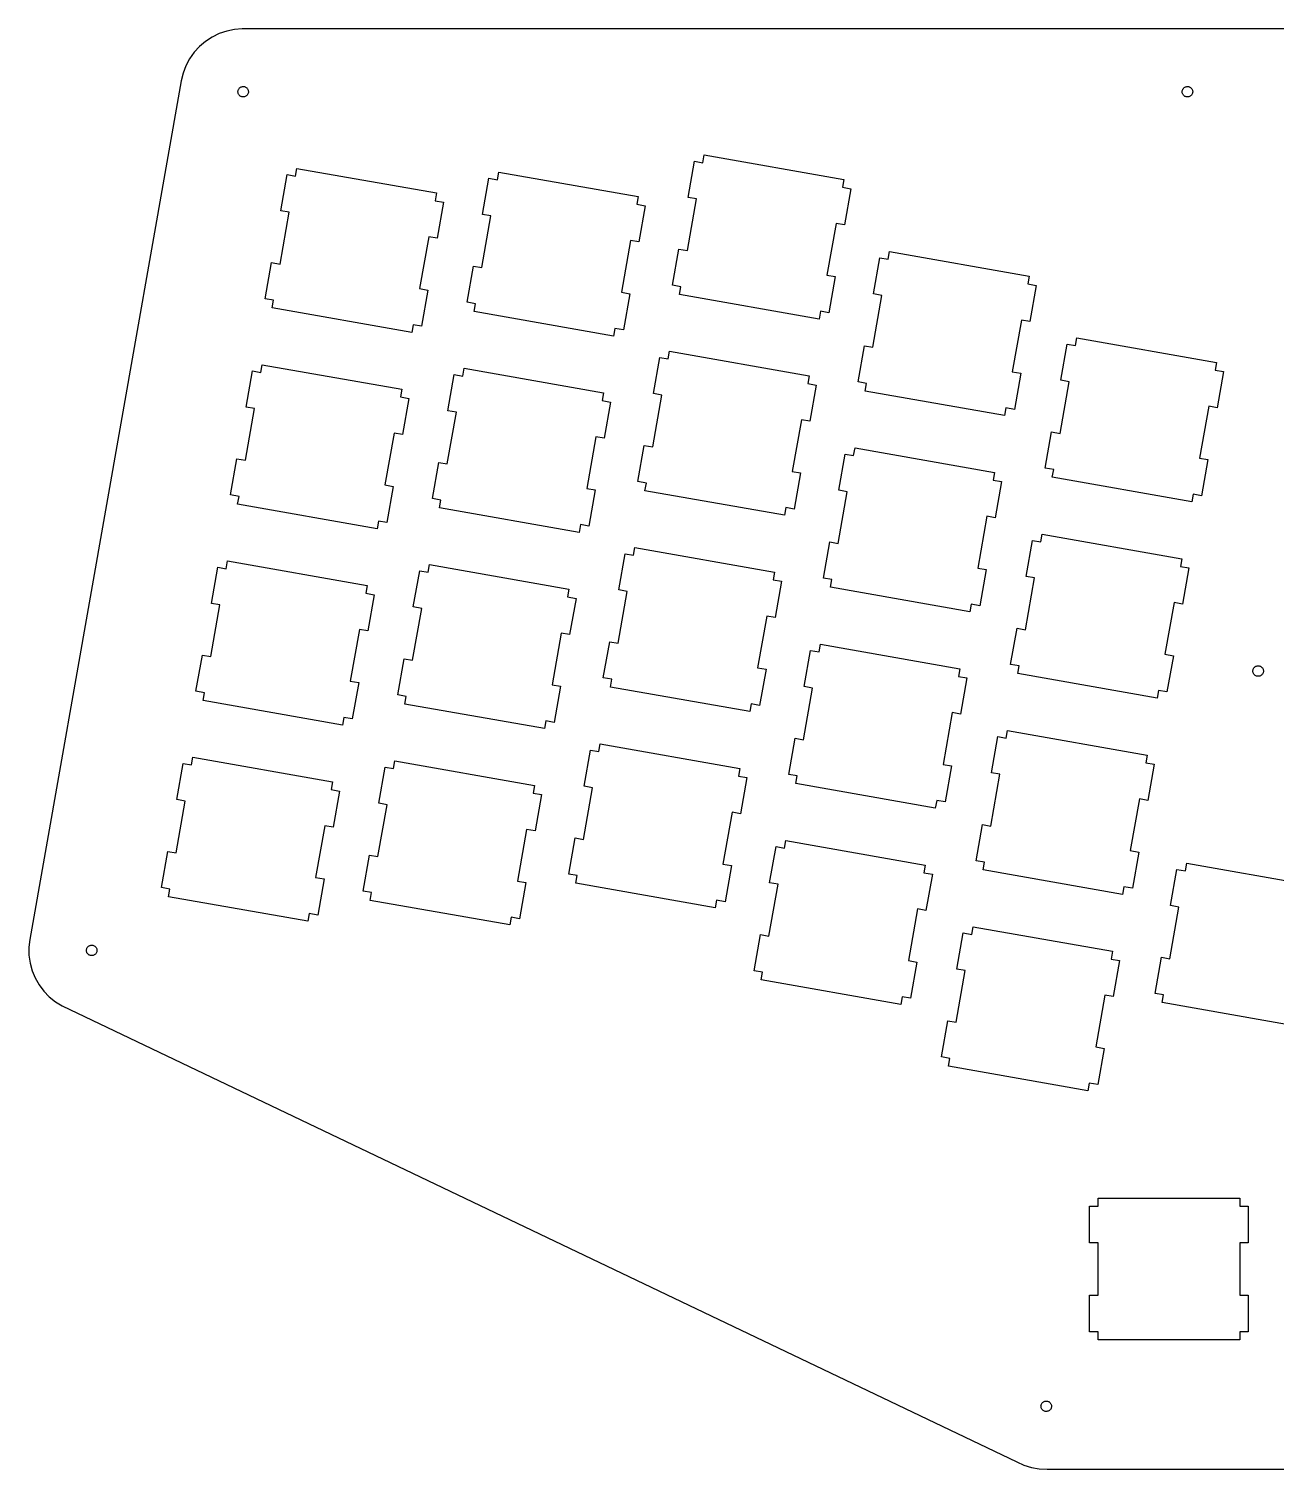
# Model space of a CAD drawing. Header units: metres. Extents: x -128 to 468, y -29 to 278.
# Drawn here: x 212.4 to 331.2, y -29.1 to 108.2 of the extents above; entities that cross this region are included whole.
import ezdxf

# ---------------------------------------------------------------- set-up
doc = ezdxf.new("R2010")
doc.units = ezdxf.units.M

msp = doc.modelspace()

# ---------------------------------------------------------------- linework, layer by layer
for p, q in [((229.827, 107.438), (229.197, 107.026)), ((230.505, 107.769), (229.827, 107.438)), ((231.218, 108.012), (230.505, 107.769)), ((231.956, 108.163), (231.218, 108.012)), ((232.707, 108.221), (231.956, 108.163)), ((447.293, 108.221), (232.707, 108.221)), ((228.115, 105.981), (227.681, 105.365)), ((228.623, 106.537), (228.115, 105.981)), ((229.197, 107.026), (228.623, 106.537)), ((227.327, 104.7), (227.059, 103.996)), ((227.681, 105.365), (227.327, 104.7)), ((226.882, 103.263), (212.45, 21.4121)), ((227.059, 103.996), (226.882, 103.263)), ((232.292, 102.246), (232.299, 102.308)), ((232.293, 102.183), (232.292, 102.246)), ((232.301, 102.121), (232.293, 102.183)), ((232.299, 102.308), (232.313, 102.369)), ((232.318, 102.06), (232.301, 102.121)), ((232.313, 102.369), (232.336, 102.428)), ((232.342, 102.002), (232.318, 102.06)), ((232.336, 102.428), (232.365, 102.483)), ((232.373, 101.948), (232.342, 102.002)), ((232.365, 102.483), (232.401, 102.535)), ((232.41, 101.897), (232.373, 101.948)), ((232.401, 102.535), (232.444, 102.581)), ((232.454, 101.852), (232.41, 101.897)), ((232.444, 102.581), (232.492, 102.622)), ((232.503, 101.813), (232.454, 101.852)), ((232.492, 102.622), (232.544, 102.656)), ((232.556, 101.78), (232.503, 101.813)), ((232.544, 102.656), (232.601, 102.684)), ((232.613, 101.754), (232.556, 101.78)), ((232.601, 102.684), (232.66, 102.704)), ((232.673, 101.735), (232.613, 101.754)), ((232.66, 102.704), (232.721, 102.717)), ((232.735, 101.725), (232.673, 101.735)), ((232.721, 102.717), (232.784, 102.721)), ((232.798, 101.721), (232.735, 101.725)), ((232.784, 102.721), (232.847, 102.718)), ((232.861, 101.726), (232.798, 101.721)), ((232.847, 102.718), (232.909, 102.707)), ((232.922, 101.739), (232.861, 101.726)), ((232.909, 102.707), (232.969, 102.689)), ((232.982, 101.759), (232.922, 101.739)), ((232.969, 102.689), (233.026, 102.663)), ((233.038, 101.787), (232.982, 101.759)), ((233.026, 102.663), (233.079, 102.63)), ((233.091, 101.821), (233.038, 101.787)), ((233.079, 102.63), (233.128, 102.591)), ((233.138, 101.862), (233.091, 101.821)), ((233.128, 102.591), (233.172, 102.546)), ((233.181, 101.908), (233.138, 101.862)), ((233.172, 102.546), (233.209, 102.495)), ((233.217, 101.959), (233.181, 101.908)), ((233.209, 102.495), (233.24, 102.441)), ((233.246, 102.015), (233.217, 101.959)), ((233.24, 102.441), (233.264, 102.383)), ((233.269, 102.074), (233.246, 102.015)), ((233.264, 102.383), (233.281, 102.322)), ((233.283, 102.135), (233.269, 102.074)), ((233.281, 102.322), (233.29, 102.26)), ((233.29, 102.197), (233.283, 102.135)), ((233.29, 102.26), (233.29, 102.197)), ((322.265, 102.246), (322.272, 102.308)), ((322.266, 102.183), (322.265, 102.246)), ((322.275, 102.121), (322.266, 102.183)), ((322.272, 102.308), (322.287, 102.369)), ((322.291, 102.06), (322.275, 102.121)), ((322.287, 102.369), (322.309, 102.428)), ((322.315, 102.002), (322.291, 102.06)), ((322.309, 102.428), (322.339, 102.483)), ((322.346, 101.948), (322.315, 102.002)), ((322.339, 102.483), (322.375, 102.535)), ((322.384, 101.897), (322.346, 101.948)), ((322.375, 102.535), (322.417, 102.581)), ((322.427, 101.852), (322.384, 101.897)), ((322.417, 102.581), (322.465, 102.622)), ((322.476, 101.813), (322.427, 101.852)), ((322.465, 102.622), (322.517, 102.656)), ((322.53, 101.78), (322.476, 101.813)), ((322.517, 102.656), (322.574, 102.684)), ((322.587, 101.754), (322.53, 101.78)), ((322.574, 102.684), (322.633, 102.704)), ((322.647, 101.735), (322.587, 101.754)), ((322.633, 102.704), (322.695, 102.717)), ((322.709, 101.725), (322.647, 101.735)), ((322.695, 102.717), (322.757, 102.721)), ((322.771, 101.721), (322.709, 101.725)), ((322.757, 102.721), (322.82, 102.718)), ((322.834, 101.726), (322.771, 101.721)), ((322.82, 102.718), (322.882, 102.707)), ((322.895, 101.739), (322.834, 101.726)), ((322.882, 102.707), (322.942, 102.689)), ((322.955, 101.759), (322.895, 101.739)), ((322.942, 102.689), (322.999, 102.663)), ((323.011, 101.787), (322.955, 101.759)), ((322.999, 102.663), (323.053, 102.63)), ((323.064, 101.821), (323.011, 101.787)), ((323.053, 102.63), (323.102, 102.591)), ((323.112, 101.862), (323.064, 101.821)), ((323.102, 102.591), (323.145, 102.546)), ((323.154, 101.908), (323.112, 101.862)), ((323.145, 102.546), (323.183, 102.495)), ((323.19, 101.959), (323.154, 101.908)), ((323.183, 102.495), (323.214, 102.441)), ((323.22, 102.015), (323.19, 101.959)), ((323.214, 102.441), (323.238, 102.383)), ((323.242, 102.074), (323.22, 102.015)), ((323.238, 102.383), (323.254, 102.322)), ((323.257, 102.135), (323.242, 102.074)), ((323.254, 102.322), (323.263, 102.26)), ((323.264, 102.197), (323.257, 102.135)), ((323.263, 102.26), (323.264, 102.197)), ((276.589, 95.4608), (276.719, 96.1949)), ((276.719, 96.1949), (290.014, 93.8507)), ((237.778, 94.181), (237.907, 94.9151)), ((237.907, 94.9151), (251.202, 92.5708)), ((275.181, 92.155), (275.789, 95.6019)), ((275.789, 95.6019), (276.589, 95.4608)), ((236.369, 90.8752), (236.977, 94.3221)), ((236.977, 94.3221), (237.778, 94.181)), ((255.602, 90.5303), (256.209, 93.9772)), ((256.209, 93.9772), (257.01, 93.8361)), ((257.01, 93.8361), (257.139, 94.5702)), ((257.139, 94.5702), (270.434, 92.2259)), ((290.014, 93.8507), (289.884, 93.1165)), ((251.202, 92.5708), (251.072, 91.8367)), ((270.434, 92.2259), (270.305, 91.4918)), ((275.112, 87.0811), (275.982, 92.0139)), ((275.982, 92.0139), (275.181, 92.155)), ((289.884, 93.1165), (290.685, 92.9754)), ((290.685, 92.9754), (290.077, 89.5285)), ((236.3, 85.8012), (237.17, 90.734)), ((237.17, 90.734), (236.369, 90.8752)), ((251.072, 91.8367), (251.873, 91.6956)), ((251.873, 91.6956), (251.265, 88.2486)), ((270.305, 91.4918), (271.105, 91.3507)), ((271.105, 91.3507), (270.497, 87.9037)), ((255.532, 85.4563), (256.402, 90.3891)), ((256.402, 90.3891), (255.602, 90.5303)), ((289.277, 89.6696), (288.407, 84.7368)), ((290.077, 89.5285), (289.277, 89.6696)), ((250.465, 88.3898), (249.595, 83.457)), ((251.265, 88.2486), (250.465, 88.3898)), ((269.697, 88.0449), (268.827, 83.1121)), ((270.497, 87.9037), (269.697, 88.0449)), ((273.704, 83.7753), (274.311, 87.2222)), ((274.311, 87.2222), (275.112, 87.0811)), ((294.259, 86.2526), (294.388, 86.9868)), ((294.388, 86.9868), (307.683, 84.6425)), ((234.892, 82.4955), (235.5, 85.9424)), ((235.5, 85.9424), (236.3, 85.8012)), ((254.124, 82.1506), (254.732, 85.5975)), ((254.732, 85.5975), (255.532, 85.4563)), ((292.851, 82.9468), (293.458, 86.3938)), ((293.458, 86.3938), (294.259, 86.2526)), ((274.504, 83.6341), (273.704, 83.7753)), ((288.407, 84.7368), (289.207, 84.5957)), ((289.207, 84.5957), (288.599, 81.1487)), ((307.683, 84.6425), (307.554, 83.9084)), ((307.554, 83.9084), (308.354, 83.7672)), ((308.354, 83.7672), (307.746, 80.3203)), ((235.692, 82.3543), (234.892, 82.4955)), ((249.595, 83.457), (250.395, 83.3159)), ((250.395, 83.3159), (249.788, 79.8689)), ((268.827, 83.1121), (269.628, 82.971)), ((269.628, 82.971), (269.02, 79.524)), ((274.375, 82.9), (274.504, 83.6341)), ((287.67, 80.5558), (274.375, 82.9)), ((292.781, 77.8729), (293.651, 82.8057)), ((293.651, 82.8057), (292.851, 82.9468)), ((235.563, 81.6202), (235.692, 82.3543)), ((248.858, 79.2759), (235.563, 81.6202)), ((254.924, 82.0094), (254.124, 82.1506)), ((254.795, 81.2753), (254.924, 82.0094)), ((268.09, 78.931), (254.795, 81.2753)), ((287.799, 81.2899), (287.67, 80.5558)), ((288.599, 81.1487), (287.799, 81.2899)), ((248.987, 80.0101), (248.858, 79.2759)), ((249.788, 79.8689), (248.987, 80.0101)), ((268.219, 79.6652), (268.09, 78.931)), ((269.02, 79.524), (268.219, 79.6652)), ((306.946, 80.4614), (306.076, 75.5287)), ((307.746, 80.3203), (306.946, 80.4614)), ((312.102, 78.0293), (312.231, 78.7634)), ((312.231, 78.7634), (325.526, 76.4191)), ((271.882, 73.4436), (272.49, 76.8906)), ((272.49, 76.8906), (273.29, 76.7494)), ((273.29, 76.7494), (273.42, 77.4836)), ((273.42, 77.4836), (286.714, 75.1393)), ((291.373, 74.5671), (291.981, 78.0141)), ((291.981, 78.0141), (292.781, 77.8729)), ((310.694, 74.7235), (311.302, 78.1704)), ((311.302, 78.1704), (312.102, 78.0293)), ((233.07, 72.1638), (233.678, 75.6107)), ((233.678, 75.6107), (234.478, 75.4696)), ((234.478, 75.4696), (234.608, 76.2037)), ((234.608, 76.2037), (247.903, 73.8595)), ((253.711, 75.1247), (253.84, 75.8588)), ((253.84, 75.8588), (267.135, 73.5146)), ((306.076, 75.5287), (306.877, 75.3875)), ((325.526, 76.4191), (325.397, 75.685)), ((325.397, 75.685), (326.197, 75.5439)), ((326.197, 75.5439), (325.59, 72.097)), ((252.302, 71.8189), (252.91, 75.2659)), ((252.91, 75.2659), (253.711, 75.1247)), ((286.714, 75.1393), (286.585, 74.4052)), ((286.585, 74.4052), (287.385, 74.2641)), ((287.385, 74.2641), (286.778, 70.8171)), ((292.174, 74.426), (291.373, 74.5671)), ((292.044, 73.6918), (292.174, 74.426)), ((306.877, 75.3875), (306.269, 71.9406)), ((310.624, 69.6496), (311.494, 74.5823)), ((311.494, 74.5823), (310.694, 74.7235)), ((247.903, 73.8595), (247.773, 73.1254)), ((247.773, 73.1254), (248.574, 72.9842)), ((248.574, 72.9842), (247.966, 69.5373)), ((267.135, 73.5146), (267.005, 72.7805)), ((267.005, 72.7805), (267.806, 72.6393)), ((271.813, 68.3697), (272.682, 73.3025)), ((272.682, 73.3025), (271.882, 73.4436)), ((305.339, 71.3476), (292.044, 73.6918)), ((233.001, 67.0899), (233.87, 72.0227)), ((233.87, 72.0227), (233.07, 72.1638)), ((252.233, 66.745), (253.103, 71.6778)), ((253.103, 71.6778), (252.302, 71.8189)), ((267.806, 72.6393), (267.198, 69.1924)), ((305.468, 72.0817), (305.339, 71.3476)), ((306.269, 71.9406), (305.468, 72.0817)), ((324.789, 72.2381), (323.919, 67.3053)), ((325.59, 72.097), (324.789, 72.2381)), ((285.977, 70.9583), (285.107, 66.0255)), ((286.778, 70.8171), (285.977, 70.9583)), ((247.165, 69.6784), (246.296, 64.7456)), ((247.966, 69.5373), (247.165, 69.6784)), ((266.398, 69.3335), (265.528, 64.4008)), ((267.198, 69.1924), (266.398, 69.3335)), ((309.216, 66.3438), (309.824, 69.7907)), ((309.824, 69.7907), (310.624, 69.6496)), ((270.404, 65.0639), (271.012, 68.5109)), ((271.012, 68.5109), (271.813, 68.3697)), ((289.551, 64.2355), (290.159, 67.6824)), ((290.159, 67.6824), (290.96, 67.5413)), ((290.96, 67.5413), (291.089, 68.2754)), ((291.089, 68.2754), (304.384, 65.9312)), ((323.919, 67.3053), (324.72, 67.1642)), ((231.592, 63.7841), (232.2, 67.231)), ((232.2, 67.231), (233.001, 67.0899)), ((250.825, 63.4392), (251.433, 66.8861)), ((251.433, 66.8861), (252.233, 66.745)), ((285.107, 66.0255), (285.908, 65.8843)), ((304.384, 65.9312), (304.255, 65.197)), ((310.017, 66.2026), (309.216, 66.3438)), ((309.887, 65.4685), (310.017, 66.2026)), ((324.72, 67.1642), (324.112, 63.7172)), ((246.296, 64.7456), (247.096, 64.6045)), ((247.096, 64.6045), (246.488, 61.1576)), ((271.205, 64.9228), (270.404, 65.0639)), ((271.075, 64.1887), (271.205, 64.9228)), ((285.908, 65.8843), (285.3, 62.4374)), ((304.255, 65.197), (305.055, 65.0559)), ((305.055, 65.0559), (304.447, 61.609)), ((323.182, 63.1243), (309.887, 65.4685)), ((232.393, 63.643), (231.592, 63.7841)), ((232.263, 62.9088), (232.393, 63.643)), ((251.625, 63.2981), (250.825, 63.4392)), ((251.496, 62.5639), (251.625, 63.2981)), ((265.528, 64.4008), (266.328, 64.2596)), ((266.328, 64.2596), (265.721, 60.8127)), ((284.37, 61.8444), (271.075, 64.1887)), ((289.482, 59.1616), (290.352, 64.0943)), ((290.352, 64.0943), (289.551, 64.2355)), ((323.312, 63.8584), (323.182, 63.1243)), ((324.112, 63.7172), (323.312, 63.8584)), ((245.558, 60.5646), (232.263, 62.9088)), ((264.791, 60.2197), (251.496, 62.5639)), ((284.5, 62.5785), (284.37, 61.8444)), ((285.3, 62.4374), (284.5, 62.5785)), ((245.688, 61.2987), (245.558, 60.5646)), ((246.488, 61.1576), (245.688, 61.2987)), ((264.92, 60.9538), (264.791, 60.2197)), ((265.721, 60.8127), (264.92, 60.9538)), ((303.647, 61.7501), (302.777, 56.8173)), ((304.447, 61.609), (303.647, 61.7501)), ((288.074, 55.8558), (288.682, 59.3027)), ((288.682, 59.3027), (289.482, 59.1616)), ((307.394, 56.0121), (308.002, 59.4591)), ((308.002, 59.4591), (308.803, 59.3179)), ((308.803, 59.3179), (308.932, 60.052)), ((308.932, 60.052), (322.227, 57.7078)), ((268.583, 54.7323), (269.19, 58.1792)), ((269.19, 58.1792), (269.991, 58.0381)), ((269.991, 58.0381), (270.12, 58.7722)), ((270.12, 58.7722), (283.415, 56.428)), ((322.227, 57.7078), (322.098, 56.9737)), ((229.771, 53.4525), (230.378, 56.8994)), ((230.378, 56.8994), (231.179, 56.7583)), ((231.179, 56.7583), (231.308, 57.4924)), ((231.308, 57.4924), (244.603, 55.1481)), ((249.003, 53.1076), (249.611, 56.5545)), ((249.611, 56.5545), (250.411, 56.4134)), ((250.411, 56.4134), (250.541, 57.1475)), ((250.541, 57.1475), (263.836, 54.8033)), ((283.415, 56.428), (283.286, 55.6938)), ((302.777, 56.8173), (303.577, 56.6762)), ((303.577, 56.6762), (302.97, 53.2292)), ((322.098, 56.9737), (322.898, 56.8325)), ((322.898, 56.8325), (322.29, 53.3856)), ((244.603, 55.1481), (244.474, 54.414)), ((283.286, 55.6938), (284.086, 55.5527)), ((284.086, 55.5527), (283.478, 52.1058)), ((288.874, 55.7146), (288.074, 55.8558)), ((288.745, 54.9805), (288.874, 55.7146)), ((302.04, 52.6362), (288.745, 54.9805)), ((307.325, 50.9382), (308.195, 55.871)), ((308.195, 55.871), (307.394, 56.0121)), ((244.474, 54.414), (245.274, 54.2729)), ((245.274, 54.2729), (244.667, 50.8259)), ((263.836, 54.8033), (263.706, 54.0691)), ((263.706, 54.0691), (264.507, 53.928)), ((264.507, 53.928), (263.899, 50.481)), ((268.513, 49.6584), (269.383, 54.5912)), ((269.383, 54.5912), (268.583, 54.7323)), ((229.701, 48.3785), (230.571, 53.3113)), ((230.571, 53.3113), (229.771, 53.4525)), ((248.934, 48.0337), (249.803, 52.9664)), ((249.803, 52.9664), (249.003, 53.1076)), ((282.678, 52.2469), (281.808, 47.3141)), ((283.478, 52.1058), (282.678, 52.2469)), ((302.169, 53.3704), (302.04, 52.6362)), ((302.97, 53.2292), (302.169, 53.3704)), ((321.49, 53.5267), (320.62, 48.594)), ((322.29, 53.3856), (321.49, 53.5267)), ((243.866, 50.9671), (242.996, 46.0343)), ((244.667, 50.8259), (243.866, 50.9671)), ((305.917, 47.6324), (306.525, 51.0793)), ((306.525, 51.0793), (307.325, 50.9382)), ((263.098, 50.6222), (262.229, 45.6894)), ((263.899, 50.481), (263.098, 50.6222)), ((267.105, 46.3526), (267.713, 49.7995)), ((267.713, 49.7995), (268.513, 49.6584)), ((287.66, 48.8299), (287.79, 49.5641)), ((287.79, 49.5641), (301.085, 47.2198)), ((228.293, 45.0728), (228.901, 48.5197)), ((228.901, 48.5197), (229.701, 48.3785)), ((247.525, 44.7279), (248.133, 48.1748)), ((248.133, 48.1748), (248.934, 48.0337)), ((286.252, 45.5241), (286.86, 48.9711)), ((286.86, 48.9711), (287.66, 48.8299)), ((320.62, 48.594), (321.42, 48.4528)), ((321.42, 48.4528), (320.813, 45.0059)), ((281.808, 47.3141), (282.609, 47.173)), ((282.609, 47.173), (282.001, 43.7261)), ((301.085, 47.2198), (300.955, 46.4857)), ((306.717, 47.4913), (305.917, 47.6324)), ((306.588, 46.7572), (306.717, 47.4913)), ((319.883, 44.4129), (306.588, 46.7572)), ((329, 47), (329.004, 47.0627)), ((329.004, 46.9373), (329, 47)), ((329.004, 47.0627), (329.016, 47.1243)), ((329.016, 46.8756), (329.004, 46.9373)), ((329.016, 47.1243), (329.035, 47.1841)), ((329.035, 46.8159), (329.016, 46.8756)), ((329.035, 47.1841), (329.062, 47.2409)), ((329.062, 46.7591), (329.035, 46.8159)), ((329.062, 47.2409), (329.096, 47.2939)), ((329.096, 46.7061), (329.062, 46.7591)), ((329.096, 47.2939), (329.136, 47.3423)), ((329.136, 46.6577), (329.096, 46.7061)), ((329.136, 47.3423), (329.181, 47.3853)), ((329.181, 47.3853), (329.232, 47.4221)), ((329.232, 47.4221), (329.287, 47.4524)), ((329.287, 47.4524), (329.346, 47.4755)), ((329.346, 47.4755), (329.406, 47.4911)), ((329.406, 47.4911), (329.469, 47.499)), ((329.469, 47.499), (329.531, 47.499)), ((329.531, 47.499), (329.594, 47.4911)), ((329.594, 47.4911), (329.655, 47.4755)), ((329.655, 47.4755), (329.713, 47.4524)), ((329.713, 47.4524), (329.768, 47.4221)), ((329.768, 47.4221), (329.819, 47.3853)), ((329.819, 47.3853), (329.864, 47.3423)), ((329.864, 47.3423), (329.905, 47.2939)), ((329.905, 46.7061), (329.864, 46.6577)), ((329.905, 47.2939), (329.938, 47.2409)), ((329.938, 46.7591), (329.905, 46.7061)), ((329.938, 47.2409), (329.965, 47.1841)), ((329.965, 46.8159), (329.938, 46.7591)), ((329.965, 47.1841), (329.984, 47.1243)), ((329.984, 46.8756), (329.965, 46.8159)), ((329.984, 47.1243), (329.996, 47.0627)), ((329.996, 46.9373), (329.984, 46.8756)), ((329.996, 47.0627), (330, 47)), ((330, 47), (329.996, 46.9373)), ((242.996, 46.0343), (243.797, 45.8932)), ((243.797, 45.8932), (243.189, 42.4462)), ((262.229, 45.6894), (263.029, 45.5483)), ((263.029, 45.5483), (262.421, 42.1013)), ((267.905, 46.2114), (267.105, 46.3526)), ((267.776, 45.4773), (267.905, 46.2114)), ((281.071, 43.1331), (267.776, 45.4773)), ((286.183, 40.4502), (287.052, 45.383)), ((287.052, 45.383), (286.252, 45.5241)), ((300.955, 46.4857), (301.756, 46.3445)), ((301.756, 46.3445), (301.148, 42.8976)), ((329.181, 46.6147), (329.136, 46.6577)), ((329.232, 46.5778), (329.181, 46.6147)), ((329.287, 46.5476), (329.232, 46.5778)), ((329.346, 46.5245), (329.287, 46.5476)), ((329.406, 46.5089), (329.346, 46.5245)), ((329.469, 46.501), (329.406, 46.5089)), ((329.531, 46.501), (329.469, 46.501)), ((329.594, 46.5089), (329.531, 46.501)), ((329.655, 46.5245), (329.594, 46.5089)), ((329.713, 46.5476), (329.655, 46.5245)), ((329.768, 46.5778), (329.713, 46.5476)), ((329.819, 46.6147), (329.768, 46.5778)), ((329.864, 46.6577), (329.819, 46.6147)), ((229.094, 44.9316), (228.293, 45.0728)), ((228.964, 44.1975), (229.094, 44.9316)), ((242.259, 41.8532), (228.964, 44.1975)), ((248.326, 44.5867), (247.525, 44.7279)), ((248.196, 43.8526), (248.326, 44.5867)), ((320.012, 45.147), (319.883, 44.4129)), ((320.813, 45.0059), (320.012, 45.147)), ((242.388, 42.5874), (242.259, 41.8532)), ((243.189, 42.4462), (242.388, 42.5874)), ((261.491, 41.5083), (248.196, 43.8526)), ((281.2, 43.8672), (281.071, 43.1331)), ((282.001, 43.7261), (281.2, 43.8672)), ((300.347, 43.0388), (299.478, 38.106)), ((301.148, 42.8976), (300.347, 43.0388)), ((261.621, 42.2425), (261.491, 41.5083)), ((262.421, 42.1013), (261.621, 42.2425)), ((305.503, 40.6066), (305.633, 41.3407)), ((305.633, 41.3407), (318.928, 38.9965)), ((266.691, 39.3268), (266.821, 40.0609)), ((266.821, 40.0609), (280.116, 37.7166)), ((284.774, 37.1444), (285.382, 40.5914)), ((285.382, 40.5914), (286.183, 40.4502)), ((304.095, 37.3008), (304.703, 40.7477)), ((304.703, 40.7477), (305.503, 40.6066)), ((227.88, 38.0469), (228.009, 38.781)), ((228.009, 38.781), (241.304, 36.4368)), ((265.283, 36.021), (265.891, 39.4679)), ((265.891, 39.4679), (266.691, 39.3268)), ((318.928, 38.9965), (318.798, 38.2623)), ((226.471, 34.7411), (227.079, 38.188)), ((227.079, 38.188), (227.88, 38.0469)), ((245.704, 34.3962), (246.311, 37.8432)), ((246.311, 37.8432), (247.112, 37.702)), ((247.112, 37.702), (247.241, 38.4362)), ((247.241, 38.4362), (260.536, 36.0919)), ((280.116, 37.7166), (279.986, 36.9825)), ((285.575, 37.0033), (284.774, 37.1444)), ((299.478, 38.106), (300.278, 37.9648)), ((300.278, 37.9648), (299.67, 34.5179)), ((304.026, 32.2269), (304.896, 37.1597)), ((304.896, 37.1597), (304.095, 37.3008)), ((318.798, 38.2623), (319.599, 38.1212)), ((319.599, 38.1212), (318.991, 34.6743)), ((241.304, 36.4368), (241.175, 35.7027)), ((241.175, 35.7027), (241.975, 35.5615)), ((260.536, 36.0919), (260.407, 35.3578)), ((265.214, 30.947), (266.084, 35.8798)), ((266.084, 35.8798), (265.283, 36.021)), ((279.986, 36.9825), (280.787, 36.8414)), ((280.787, 36.8414), (280.179, 33.3944)), ((285.445, 36.2691), (285.575, 37.0033)), ((298.74, 33.9249), (285.445, 36.2691)), ((226.402, 29.6672), (227.272, 34.6)), ((227.272, 34.6), (226.471, 34.7411)), ((241.975, 35.5615), (241.367, 32.1146)), ((246.504, 34.2551), (245.704, 34.3962)), ((260.407, 35.3578), (261.207, 35.2166)), ((261.207, 35.2166), (260.599, 31.7697)), ((298.87, 34.659), (298.74, 33.9249)), ((299.67, 34.5179), (298.87, 34.659)), ((318.191, 34.8154), (317.321, 29.8826)), ((318.991, 34.6743), (318.191, 34.8154)), ((245.634, 29.3223), (246.504, 34.2551)), ((279.379, 33.5356), (278.509, 28.6028)), ((280.179, 33.3944), (279.379, 33.5356)), ((240.567, 32.2557), (239.697, 27.323)), ((241.367, 32.1146), (240.567, 32.2557)), ((259.799, 31.9108), (258.929, 26.9781)), ((260.599, 31.7697), (259.799, 31.9108)), ((302.618, 28.9211), (303.225, 32.368)), ((303.225, 32.368), (304.026, 32.2269)), ((263.806, 27.6412), (264.413, 31.0882)), ((264.413, 31.0882), (265.214, 30.947)), ((282.953, 26.8128), (283.561, 30.2597)), ((283.561, 30.2597), (284.361, 30.1186)), ((284.361, 30.1186), (284.49, 30.8527)), ((284.49, 30.8527), (297.785, 28.5085)), ((224.994, 26.3614), (225.602, 29.8083)), ((225.602, 29.8083), (226.402, 29.6672)), ((244.226, 26.0165), (244.834, 29.4634)), ((244.834, 29.4634), (245.634, 29.3223)), ((303.418, 28.7799), (302.618, 28.9211)), ((317.321, 29.8826), (318.121, 29.7415)), ((318.121, 29.7415), (317.513, 26.2945)), ((264.606, 27.5001), (263.806, 27.6412)), ((264.477, 26.766), (264.606, 27.5001)), ((278.509, 28.6028), (279.309, 28.4616)), ((279.309, 28.4616), (278.701, 25.0147)), ((297.785, 28.5085), (297.656, 27.7743)), ((297.656, 27.7743), (298.456, 27.6332)), ((298.456, 27.6332), (297.849, 24.1863)), ((303.289, 28.0458), (303.418, 28.7799)), ((316.583, 25.7016), (303.289, 28.0458)), ((321.157, 24.6458), (321.765, 28.0927)), ((321.765, 28.0927), (322.565, 27.9516)), ((322.565, 27.9516), (322.695, 28.6857)), ((322.695, 28.6857), (335.989, 26.3415)), ((225.794, 26.2203), (224.994, 26.3614)), ((225.665, 25.4861), (225.794, 26.2203)), ((239.697, 27.323), (240.497, 27.1818)), ((240.497, 27.1818), (239.89, 23.7349)), ((258.929, 26.9781), (259.73, 26.8369)), ((259.73, 26.8369), (259.122, 23.39)), ((277.772, 24.4217), (264.477, 26.766)), ((282.883, 21.7389), (283.753, 26.6716)), ((283.753, 26.6716), (282.953, 26.8128)), ((316.713, 26.4357), (316.583, 25.7016)), ((317.513, 26.2945), (316.713, 26.4357)), ((238.96, 23.1419), (225.665, 25.4861)), ((245.027, 25.8754), (244.226, 26.0165)), ((244.897, 25.1413), (245.027, 25.8754)), ((258.192, 22.797), (244.897, 25.1413)), ((277.901, 25.1559), (277.772, 24.4217)), ((278.701, 25.0147), (277.901, 25.1559)), ((239.089, 23.876), (238.96, 23.1419)), ((239.89, 23.7349), (239.089, 23.876)), ((258.321, 23.5311), (258.192, 22.797)), ((259.122, 23.39), (258.321, 23.5311)), ((297.048, 24.3274), (296.178, 19.3946)), ((297.849, 24.1863), (297.048, 24.3274)), ((321.088, 19.5719), (321.957, 24.5047)), ((321.957, 24.5047), (321.157, 24.6458)), ((300.796, 18.5894), (301.404, 22.0364)), ((301.404, 22.0364), (302.204, 21.8952)), ((302.204, 21.8952), (302.334, 22.6294)), ((302.334, 22.6294), (315.628, 20.2851)), ((212.45, 21.4121), (212.366, 20.6633)), ((212.366, 20.6633), (212.376, 19.9099)), ((217.903, 20.5767), (217.933, 20.6322)), ((217.933, 20.6322), (217.969, 20.6835)), ((217.969, 20.6835), (218.011, 20.7299)), ((218.011, 20.7299), (218.059, 20.7705)), ((218.059, 20.7705), (218.111, 20.8049)), ((218.111, 20.8049), (218.168, 20.8324)), ((218.168, 20.8324), (218.227, 20.8527)), ((218.227, 20.8527), (218.289, 20.8653)), ((218.289, 20.8653), (218.351, 20.8701)), ((218.351, 20.8701), (218.414, 20.8671)), ((218.414, 20.8671), (218.476, 20.8562)), ((218.476, 20.8562), (218.536, 20.8376)), ((218.536, 20.8376), (218.593, 20.8116)), ((218.593, 20.8116), (218.647, 20.7788)), ((218.647, 20.7788), (218.696, 20.7394)), ((218.696, 20.7394), (218.739, 20.6942)), ((218.739, 20.6942), (218.777, 20.644)), ((218.777, 20.644), (218.808, 20.5894)), ((281.475, 18.4331), (282.083, 21.88)), ((282.083, 21.88), (282.883, 21.7389)), ((212.376, 19.9099), (212.481, 19.1637)), ((217.859, 20.3946), (217.866, 20.457)), ((217.86, 20.3318), (217.859, 20.3946)), ((217.869, 20.2697), (217.86, 20.3318)), ((217.866, 20.457), (217.881, 20.518)), ((217.885, 20.209), (217.869, 20.2697)), ((217.881, 20.518), (217.903, 20.5767)), ((217.909, 20.151), (217.885, 20.209)), ((217.94, 20.0964), (217.909, 20.151)), ((217.978, 20.0461), (217.94, 20.0964)), ((218.021, 20.0009), (217.978, 20.0461)), ((218.07, 19.9616), (218.021, 20.0009)), ((218.124, 19.9287), (218.07, 19.9616)), ((218.181, 19.9028), (218.124, 19.9287)), ((218.241, 19.8842), (218.181, 19.9028)), ((218.303, 19.8733), (218.241, 19.8842)), ((218.365, 19.8702), (218.303, 19.8733)), ((218.428, 19.875), (218.365, 19.8702)), ((218.49, 19.8877), (218.428, 19.875)), ((218.549, 19.9079), (218.49, 19.8877)), ((218.605, 19.9354), (218.549, 19.9079)), ((218.658, 19.9698), (218.605, 19.9354)), ((218.706, 20.0105), (218.658, 19.9698)), ((218.748, 20.0569), (218.706, 20.0105)), ((218.784, 20.1082), (218.748, 20.0569)), ((218.814, 20.1636), (218.784, 20.1082)), ((218.808, 20.5894), (218.832, 20.5313)), ((218.836, 20.2223), (218.814, 20.1636)), ((218.832, 20.5313), (218.848, 20.4707)), ((218.851, 20.2834), (218.836, 20.2223)), ((218.848, 20.4707), (218.857, 20.4085)), ((218.858, 20.3457), (218.851, 20.2834)), ((218.857, 20.4085), (218.858, 20.3457)), ((296.178, 19.3946), (296.979, 19.2535)), ((296.979, 19.2535), (296.371, 15.8065)), ((315.628, 20.2851), (315.499, 19.551)), ((315.499, 19.551), (316.299, 19.4098)), ((316.299, 19.4098), (315.692, 15.9629)), ((319.679, 16.2661), (320.287, 19.713)), ((320.287, 19.713), (321.088, 19.5719)), ((212.481, 19.1637), (212.679, 18.4366)), ((212.679, 18.4366), (212.966, 17.74)), ((282.276, 18.2919), (281.475, 18.4331)), ((282.146, 17.5578), (282.276, 18.2919)), ((300.727, 13.5155), (301.596, 18.4483)), ((301.596, 18.4483), (300.796, 18.5894)), ((212.966, 17.74), (213.338, 17.0848)), ((213.338, 17.0848), (213.789, 16.4815)), ((213.789, 16.4815), (214.313, 15.9394)), ((295.441, 15.2136), (282.146, 17.5578)), ((214.313, 15.9394), (214.9, 15.4673)), ((214.9, 15.4673), (215.542, 15.0725)), ((295.571, 15.9477), (295.441, 15.2136)), ((296.371, 15.8065), (295.571, 15.9477)), ((314.891, 16.104), (314.021, 11.1713)), ((315.692, 15.9629), (314.891, 16.104)), ((320.48, 16.1249), (319.679, 16.2661)), ((320.35, 15.3908), (320.48, 16.1249)), ((333.645, 13.0466), (320.35, 15.3908)), ((215.542, 15.0725), (306.492, -28.381)), ((299.318, 10.2097), (299.926, 13.6566)), ((299.926, 13.6566), (300.727, 13.5155)), ((314.021, 11.1713), (314.822, 11.0301)), ((314.822, 11.0301), (314.214, 7.5832)), ((300.119, 10.0686), (299.318, 10.2097)), ((299.989, 9.3345), (300.119, 10.0686)), ((313.284, 6.9902), (299.989, 9.3345)), ((313.414, 7.7243), (313.284, 6.9902)), ((314.214, 7.5832), (313.414, 7.7243)), ((313.437, -7.4956), (313.437, -3.9954)), ((313.437, -3.9954), (314.25, -3.9954)), ((314.25, -3.9954), (314.25, -3.25)), ((314.25, -3.25), (327.75, -3.25)), ((327.75, -3.25), (327.75, -3.9954)), ((327.75, -3.9954), (328.563, -3.9954)), ((328.563, -3.9954), (328.563, -7.4956)), ((314.25, -7.4956), (313.437, -7.4956)), ((314.25, -12.5044), (314.25, -7.4956)), ((328.563, -7.4956), (327.75, -7.4956)), ((327.75, -7.4956), (327.75, -12.5044)), ((313.437, -16.0045), (313.437, -12.5044)), ((313.437, -12.5044), (314.25, -12.5044)), ((327.75, -12.5044), (328.563, -12.5044)), ((328.563, -12.5044), (328.563, -16.0045)), ((314.25, -16.0045), (313.437, -16.0045)), ((314.25, -16.75), (314.25, -16.0045)), ((328.563, -16.0045), (327.75, -16.0045)), ((327.75, -16.0045), (327.75, -16.75)), ((327.75, -16.75), (314.25, -16.75)), ((308.809, -23.0589), (308.816, -22.9965)), ((308.81, -23.1216), (308.809, -23.0589)), ((308.819, -23.1838), (308.81, -23.1216)), ((308.816, -22.9965), (308.831, -22.9354)), ((308.835, -23.2444), (308.819, -23.1838)), ((308.831, -22.9354), (308.853, -22.8767)), ((308.859, -23.3025), (308.835, -23.2444)), ((308.853, -22.8767), (308.883, -22.8213)), ((308.89, -23.3571), (308.859, -23.3025)), ((308.883, -22.8213), (308.919, -22.77)), ((308.919, -22.77), (308.961, -22.7236)), ((308.961, -22.7236), (309.009, -22.6829)), ((309.009, -22.6829), (309.062, -22.6485)), ((309.062, -22.6485), (309.118, -22.621)), ((309.118, -22.621), (309.177, -22.6008)), ((309.177, -22.6008), (309.239, -22.5882)), ((309.239, -22.5882), (309.302, -22.5833)), ((309.302, -22.5833), (309.364, -22.5864)), ((309.364, -22.5864), (309.426, -22.5973)), ((309.426, -22.5973), (309.486, -22.6159)), ((309.486, -22.6159), (309.543, -22.6418)), ((309.543, -22.6418), (309.597, -22.6747)), ((309.597, -22.6747), (309.646, -22.7141)), ((309.646, -22.7141), (309.689, -22.7592)), ((309.689, -22.7592), (309.727, -22.8095)), ((309.727, -22.8095), (309.758, -22.8641)), ((309.764, -23.2898), (309.734, -23.3453)), ((309.758, -22.8641), (309.782, -22.9221)), ((309.786, -23.2311), (309.764, -23.2898)), ((309.782, -22.9221), (309.798, -22.9827)), ((309.801, -23.1701), (309.786, -23.2311)), ((309.798, -22.9827), (309.807, -23.0449)), ((309.808, -23.1077), (309.801, -23.1701)), ((309.807, -23.0449), (309.808, -23.1077)), ((308.928, -23.4073), (308.89, -23.3571)), ((308.971, -23.4525), (308.928, -23.4073)), ((309.02, -23.4919), (308.971, -23.4525)), ((309.074, -23.5247), (309.02, -23.4919)), ((309.131, -23.5507), (309.074, -23.5247)), ((309.191, -23.5693), (309.131, -23.5507)), ((309.253, -23.5802), (309.191, -23.5693)), ((309.316, -23.5832), (309.253, -23.5802)), ((309.378, -23.5784), (309.316, -23.5832)), ((309.44, -23.5658), (309.378, -23.5784)), ((309.499, -23.5456), (309.44, -23.5658)), ((309.556, -23.518), (309.499, -23.5456)), ((309.608, -23.4836), (309.556, -23.518)), ((309.656, -23.4429), (309.608, -23.4836)), ((309.698, -23.3966), (309.656, -23.4429)), ((309.734, -23.3453), (309.698, -23.3966)), ((306.492, -28.381), (307.178, -28.6922)), ((307.178, -28.6922), (307.898, -28.9151)), ((307.898, -28.9151), (308.64, -29.0459)), ((308.64, -29.0459), (309.392, -29.0827)), ((309.392, -29.0827), (370.608, -29.0827))]:
    msp.add_line(p, q)

doc.saveas('drawing.dxf')
